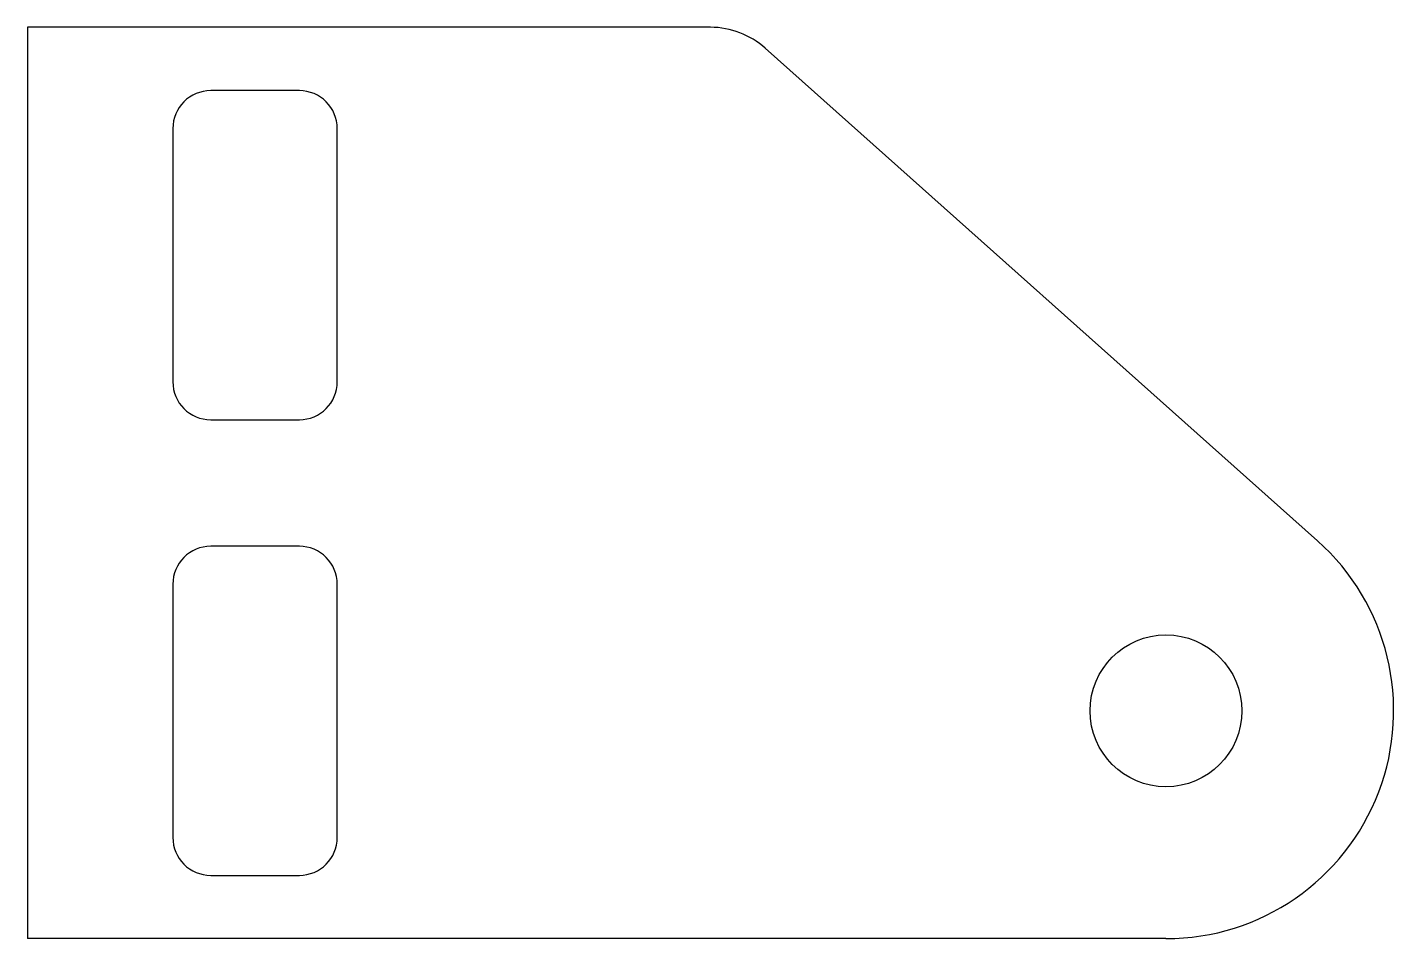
# Model space of a CAD drawing. Header units: millimetres. Extents: x 178.6 to 205.6, y 264.6 to 282.6.
import ezdxf

# ---------------------------------------------------------------- set-up
doc = ezdxf.new("R2010")
doc.units = ezdxf.units.MM
doc.layers.add('Default', color=7, linetype='Continuous')

msp = doc.modelspace()

# ---------------------------------------------------------------- linework, layer by layer
at = {"layer": 'Default', "color": 7, "linetype": 'Continuous'}
for p, q in [((192.098, 282.647), (178.598, 282.647)), ((178.598, 282.647), (178.598, 264.647)), ((193.179, 282.235), (204.092, 272.506)), ((183.973, 281.396), (182.223, 281.396)), ((181.473, 280.646), (181.473, 275.646)), ((184.723, 275.646), (184.723, 280.646)), ((182.223, 274.896), (183.973, 274.896)), ((183.973, 272.397), (182.223, 272.397)), ((181.473, 271.647), (181.473, 266.647)), ((184.723, 266.647), (184.723, 271.647)), ((182.223, 265.897), (183.973, 265.897)), ((201.098, 264.647), (178.598, 264.647))]:
    msp.add_line(p, q, dxfattribs=at)
msp.add_circle((201.098, 269.147), 1.5, dxfattribs=at)
for centre, radius, start, end in [((192.098, 281.022), 1.625, 48.2833, 90), ((182.223, 280.646), 0.75, 90, 180), ((183.973, 280.646), 0.75, 0, 90), ((182.223, 275.646), 0.75, 180, 270), ((183.973, 275.646), 0.75, 270, 0), ((201.098, 269.147), 4.5, 270, 48.2833), ((182.223, 271.647), 0.75, 90, 180), ((183.973, 271.647), 0.75, 0, 90), ((182.223, 266.647), 0.75, 180, 270), ((183.973, 266.647), 0.75, 270, 0)]:
    msp.add_arc(centre, radius, start, end, dxfattribs=at)

doc.saveas('drawing.dxf')
